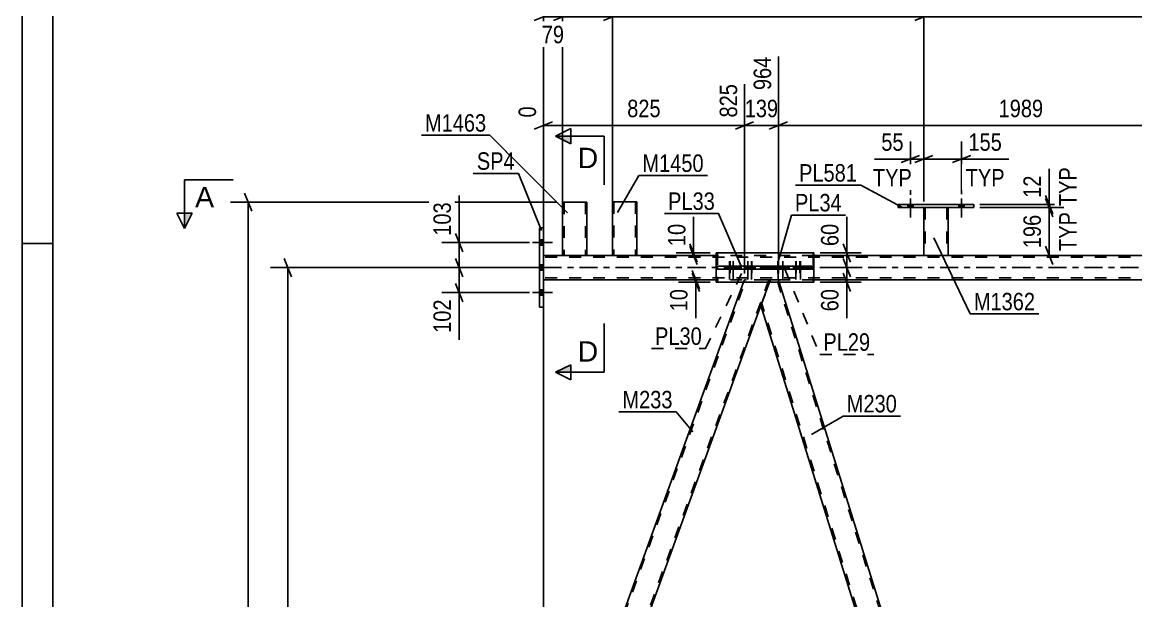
# Model space of a CAD drawing. Header units: millimetres. Extents: x 0 to 841, y 0 to 594.
# Drawn here: x 0 to 182.7, y 388.4 to 483.3 of the extents above; entities that cross this region are included whole.
import ezdxf

# ---------------------------------------------------------------- set-up
doc = ezdxf.new("R2010")
doc.units = ezdxf.units.MM
doc.linetypes.add('DXK_LINE_DOT2', pattern=[3.9198, 1.9599, -1.9599])
doc.linetypes.add('DXK_LINE_DOT3', pattern=[5.9187, 2.979, -0.9799, 0.9799, -0.9799])
doc.styles.add('Arial', font='ARIAL.TTF', dxfattribs={"height": 0.2})
doc.styles.add('Arial Narrow', font='ARIALN.TTF', dxfattribs={"height": 0.2})

# ---------------------------------------------------------------- blocks, each defined once
blk = doc.blocks.new('Unknown-247305199-1135')
at = {"color": 5, "linetype": 'Continuous'}
for p, q in [((0, 594), (0, 0)), ((5, 589), (5, 5)), ((5, 447), (0, 447))]:
    blk.add_line(p, q, dxfattribs=at)
blk = doc.blocks.new('Bolt-247305199-4705 - 4629')
at = {"linetype": 'Continuous'}
for points in [[(124.38, 443.27), (123.66, 443.27), (123.66, 442.79), (124.38, 442.79)], [(125.15, 443.27), (124.43, 443.27), (124.43, 442.79), (125.15, 442.79)], [(127.27, 443.27), (126.55, 443.27), (126.55, 442.79), (127.27, 442.79)], [(128.04, 443.27), (127.32, 443.27), (127.32, 442.79), (128.04, 442.79)]]:
    blk.add_hatch(color=1, dxfattribs=at).paths.add_polyline_path(points)
at = {"color": 1, "linetype": 'Continuous'}
for p, q in [((124.02, 444.07), (124.02, 441.07)), ((124.79, 444.07), (124.79, 441.07)), ((126.91, 444.07), (126.91, 441.07)), ((127.68, 444.07), (127.68, 441.07)), ((123.66, 443.27), (123.66, 442.79)), ((124.38, 443.27), (124.38, 442.79)), ((124.43, 443.27), (124.43, 442.79)), ((125.15, 443.27), (125.15, 442.79)), ((126.55, 443.27), (126.55, 442.79)), ((127.27, 443.27), (127.27, 442.79)), ((127.32, 443.27), (127.32, 442.79)), ((128.04, 443.27), (128.04, 442.79))]:
    blk.add_line(p, q, dxfattribs=at)
blk = doc.blocks.new('Part-247305199-4659 - 4629')
at = {"color": 2, "linetype": 'Continuous'}
for p, q in [((96.85, 445.03), (85.5, 445.03)), ((113.87, 445.03), (100.85, 445.03)), ((147.93, 445.03), (129.9, 445.03)), ((199.6, 445.03), (151.93, 445.03)), ((113.87, 441.03), (85.5, 441.03)), ((199.6, 441.03), (129.9, 441.03))]:
    blk.add_line(p, q, dxfattribs=at)
at = {"color": 7, "linetype": 'DXK_LINE_DOT2'}
for p, q in [((85.5, 441.03), (85.5, 445.03)), ((726.7, 444.71), (85.5, 444.71)), ((100.85, 445.03), (96.85, 445.03)), ((129.9, 445.03), (113.87, 445.03)), ((151.93, 445.03), (147.93, 445.03)), ((726.7, 441.35), (85.5, 441.35)), ((129.9, 441.03), (113.87, 441.03))]:
    blk.add_line(p, q, dxfattribs=at)
at = {"color": 7, "linetype": 'DXK_LINE_DOT3'}
blk.add_line((85.5, 443.03), (726.7, 443.03), dxfattribs=at)
blk = doc.blocks.new('Part-247305199-37698 - 4629')
at = {"color": 2, "linetype": 'Continuous'}
for p, q in [((143.73, 452.87), (143.73, 453.35)), ((143.73, 453.35), (156.13, 453.35)), ((156.13, 453.35), (156.13, 452.87)), ((156.13, 452.87), (143.73, 452.87))]:
    blk.add_line(p, q, dxfattribs=at)
blk = doc.blocks.new('Bolt-247305199-37725 - 4629')
at = {"linetype": 'Continuous'}
for points in [[(145.29, 452.87), (146.17, 452.87), (146.17, 453.35), (145.29, 453.35)], [(153.69, 452.87), (154.57, 452.87), (154.57, 453.35), (153.69, 453.35)]]:
    blk.add_hatch(color=1, dxfattribs=at).paths.add_polyline_path(points)
at = {"color": 1, "linetype": 'Continuous'}
for p, q in [((145.29, 453.35), (145.29, 452.87)), ((145.73, 454.35), (145.73, 451.23)), ((146.17, 453.35), (146.17, 452.87)), ((153.69, 453.35), (153.69, 452.87)), ((154.13, 454.35), (154.13, 451.23)), ((154.57, 453.35), (154.57, 452.87))]:
    blk.add_line(p, q, dxfattribs=at)
blk = doc.blocks.new('Bolt-247305199-4700 - 4629')
at = {"linetype": 'Continuous'}
for points in [[(85.5, 446.69), (85.5, 447.57), (84.86, 447.57), (84.86, 446.69)], [(85.5, 446.69), (85.5, 447.57), (84.86, 447.57), (84.86, 446.69)], [(85.5, 446.69), (85.5, 447.57), (84.86, 447.57), (84.86, 446.69)], [(85.5, 442.59), (85.5, 443.47), (84.86, 443.47), (84.86, 442.59)], [(85.5, 442.59), (85.5, 443.47), (84.86, 443.47), (84.86, 442.59)], [(85.5, 438.49), (85.5, 439.37), (84.86, 439.37), (84.86, 438.49)], [(85.5, 438.49), (85.5, 439.37), (84.86, 439.37), (84.86, 438.49)], [(85.5, 438.49), (85.5, 439.37), (84.86, 439.37), (84.86, 438.49)]]:
    blk.add_hatch(color=1, dxfattribs=at).paths.add_polyline_path(points)
at = {"color": 1, "linetype": 'Continuous'}
for p, q in [((83.7, 447.13), (87.02, 447.13)), ((83.7, 447.13), (87.02, 447.13)), ((83.7, 447.13), (87.02, 447.13)), ((84.86, 447.57), (85.5, 447.57)), ((84.86, 447.57), (85.5, 447.57)), ((84.86, 447.57), (85.5, 447.57)), ((84.86, 446.69), (85.5, 446.69)), ((84.86, 446.69), (85.5, 446.69)), ((84.86, 446.69), (85.5, 446.69)), ((83.7, 443.03), (87.02, 443.03)), ((83.7, 443.03), (87.02, 443.03)), ((84.86, 443.47), (85.5, 443.47)), ((84.86, 443.47), (85.5, 443.47)), ((84.86, 442.59), (85.5, 442.59)), ((84.86, 442.59), (85.5, 442.59)), ((83.7, 438.93), (87.02, 438.93)), ((83.7, 438.93), (87.02, 438.93)), ((83.7, 438.93), (87.02, 438.93)), ((84.86, 439.37), (85.5, 439.37)), ((84.86, 439.37), (85.5, 439.37)), ((84.86, 439.37), (85.5, 439.37)), ((84.86, 438.49), (85.5, 438.49)), ((84.86, 438.49), (85.5, 438.49)), ((84.86, 438.49), (85.5, 438.49))]:
    blk.add_line(p, q, dxfattribs=at)
blk = doc.blocks.new('Bolt-247305199-4722 - 4629')
at = {"linetype": 'Continuous'}
for points in [[(116.39, 443.27), (115.67, 443.27), (115.67, 442.79), (116.39, 442.79)], [(117, 443.27), (116.28, 443.27), (116.28, 442.79), (117, 442.79)], [(119.41, 443.27), (118.69, 443.27), (118.69, 442.79), (119.41, 442.79)], [(120.01, 443.27), (119.29, 443.27), (119.29, 442.79), (120.01, 442.79)]]:
    blk.add_hatch(color=1, dxfattribs=at).paths.add_polyline_path(points)
at = {"color": 1, "linetype": 'Continuous'}
for p, q in [((116.03, 444.07), (116.03, 441.07)), ((116.64, 444.07), (116.64, 441.07)), ((119.05, 444.07), (119.05, 441.07)), ((119.65, 444.07), (119.65, 441.07)), ((115.67, 443.27), (115.67, 442.79)), ((116.28, 443.27), (116.28, 442.79)), ((116.39, 443.27), (116.39, 442.79)), ((117, 443.27), (117, 442.79)), ((118.69, 443.27), (118.69, 442.79)), ((119.29, 443.27), (119.29, 442.79)), ((119.41, 443.27), (119.41, 442.79)), ((120.01, 443.27), (120.01, 442.79))]:
    blk.add_line(p, q, dxfattribs=at)
blk = doc.blocks.new('Bolt-247305199-37726 - 4629')
at = {"linetype": 'Continuous'}
for points in [[(145.29, 452.87), (146.17, 452.87), (146.17, 453.35), (145.29, 453.35)], [(153.69, 452.87), (154.57, 452.87), (154.57, 453.35), (153.69, 453.35)]]:
    blk.add_hatch(color=1, dxfattribs=at).paths.add_polyline_path(points)
at = {"color": 1, "linetype": 'Continuous'}
for p, q in [((145.29, 453.35), (145.29, 452.87)), ((145.73, 454.35), (145.73, 451.23)), ((146.17, 453.35), (146.17, 452.87)), ((153.69, 453.35), (153.69, 452.87)), ((154.13, 454.35), (154.13, 451.23)), ((154.57, 453.35), (154.57, 452.87))]:
    blk.add_line(p, q, dxfattribs=at)
blk = doc.blocks.new('Part-247305199-4777 - 4629')
at = {"color": 2, "linetype": 'Continuous'}
for p, q in [((113.87, 443.27), (113.87, 442.79)), ((120.28, 443.27), (113.87, 443.27)), ((129.9, 442.79), (113.87, 442.79)), ((120.28, 442.79), (120.28, 443.27)), ((129.9, 443.27), (120.28, 443.27)), ((123.39, 442.79), (123.39, 443.27)), ((129.9, 443.27), (129.9, 442.79))]:
    blk.add_line(p, q, dxfattribs=at)
blk = doc.blocks.new('Part-247305199-4778 - 4629')
at = {"color": 7, "linetype": 'DXK_LINE_DOT2'}
for p, q in [((114.06, 442.79), (114.06, 443.27)), ((114.06, 443.27), (129.76, 443.27)), ((129.76, 442.79), (114.06, 442.79)), ((129.76, 443.27), (129.76, 442.79))]:
    blk.add_line(p, q, dxfattribs=at)
blk = doc.blocks.new('Bolt-247305199-4780 - 4629')
at = {"color": 1, "linetype": 'DXK_LINE_DOT2'}
for p, q in [((123.96, 444.07), (123.96, 441.07)), ((126.97, 444.07), (126.97, 441.07)), ((127.59, 444.07), (127.59, 441.07)), ((123.6, 443.27), (123.6, 442.79)), ((124.32, 443.27), (124.32, 442.79)), ((126.61, 443.27), (126.61, 442.79)), ((127.23, 443.27), (127.23, 442.79)), ((127.33, 443.27), (127.33, 442.79)), ((127.95, 443.27), (127.95, 442.79))]:
    blk.add_line(p, q, dxfattribs=at)
blk = doc.blocks.new('Bolt-247305199-4781 - 4629')
at = {"color": 1, "linetype": 'DXK_LINE_DOT2'}
for p, q in [((116.17, 444.07), (116.17, 441.07)), ((116.65, 444.07), (116.65, 441.07)), ((119.73, 444.07), (119.73, 441.07)), ((115.81, 443.27), (115.81, 442.79)), ((116.29, 443.27), (116.29, 442.79)), ((116.53, 443.27), (116.53, 442.79)), ((117.01, 443.27), (117.01, 442.79)), ((119.37, 443.27), (119.37, 442.79)), ((120.09, 443.27), (120.09, 442.79))]:
    blk.add_line(p, q, dxfattribs=at)
blk = doc.blocks.new('Part-247305199-4842 - 4629')
at = {"color": 2, "linetype": 'Continuous'}
for p, q in [((84.86, 449.53), (85.5, 449.53)), ((84.86, 436.53), (84.86, 449.53)), ((85.5, 449.53), (85.5, 436.53)), ((85.5, 436.53), (84.86, 436.53))]:
    blk.add_line(p, q, dxfattribs=at)
blk = doc.blocks.new('Part-247305199-4888 - 4629')
at = {"color": 2, "linetype": 'Continuous'}
for p, q in [((129.9, 445.43), (113.87, 445.43)), ((113.87, 445.43), (113.87, 443.27)), ((129.9, 445.43), (129.9, 443.27)), ((113.87, 440.63), (113.87, 442.79)), ((129.9, 440.63), (129.9, 442.79)), ((129.9, 440.63), (113.87, 440.63))]:
    blk.add_line(p, q, dxfattribs=at)
at = {"color": 7, "linetype": 'DXK_LINE_DOT2'}
for p, q in [((113.87, 445.43), (113.87, 442.79)), ((129.9, 442.79), (129.9, 445.43)), ((113.87, 442.79), (113.87, 443.27)), ((129.9, 442.79), (129.9, 443.27))]:
    blk.add_line(p, q, dxfattribs=at)
blk = doc.blocks.new('Part-247305199-4889 - 4629')
at = {"color": 7, "linetype": 'DXK_LINE_DOT2'}
for p, q in [((114.06, 445.43), (114.06, 440.63)), ((114.06, 445.43), (129.76, 445.43)), ((129.76, 445.43), (129.76, 440.63)), ((114.06, 440.63), (129.76, 440.63))]:
    blk.add_line(p, q, dxfattribs=at)
blk = doc.blocks.new('Part-247305199-4949 - 4629')
at = {"color": 7, "linetype": 'DXK_LINE_DOT2'}
for p, q in [((159.77, 319.81), (203.89, 441.03)), ((163.51, 319.81), (207.63, 441.03)), ((203.49, 440.63), (203.63, 441.03)), ((207.89, 441.03), (203.63, 441.03)), ((206.34, 436.78), (207.89, 441.03)), ((159.51, 319.81), (161.27, 324.63)), ((163.77, 319.81), (165.53, 324.63)), ((163.77, 319.81), (159.51, 319.81))]:
    blk.add_line(p, q, dxfattribs=at)
at = {"color": 2, "linetype": 'Continuous'}
for p, q in [((161.27, 324.63), (203.49, 440.63)), ((165.53, 324.63), (206.34, 436.78))]:
    blk.add_line(p, q, dxfattribs=at)
blk = doc.blocks.new('Part-247305199-4954 - 4629')
at = {"color": 2, "linetype": 'Continuous'}
for p, q in [((74.38, 319.81), (118.35, 440.63)), ((78.64, 319.81), (121.21, 436.78))]:
    blk.add_line(p, q, dxfattribs=at)
at = {"color": 7, "linetype": 'DXK_LINE_DOT2'}
for p, q in [((74.63, 319.81), (118.75, 441.03)), ((122.5, 441.03), (78.38, 319.81)), ((118.5, 441.03), (118.35, 440.63)), ((122.76, 441.03), (118.5, 441.03)), ((121.21, 436.78), (122.76, 441.03)), ((78.64, 319.81), (74.38, 319.81))]:
    blk.add_line(p, q, dxfattribs=at)
blk = doc.blocks.new('Part-247305199-4959 - 4629')
at = {"color": 2, "linetype": 'Continuous'}
for p, q in [((122.61, 440.63), (121.21, 436.78)), ((160.35, 324.63), (124.2, 440.63)), ((156.16, 324.63), (121.21, 436.78))]:
    blk.add_line(p, q, dxfattribs=at)
at = {"color": 7, "linetype": 'DXK_LINE_DOT2'}
for p, q in [((122.76, 441.03), (122.61, 440.63)), ((124.07, 441.03), (122.76, 441.03)), ((160.64, 322.91), (123.82, 441.03)), ((124.2, 440.63), (124.07, 441.03)), ((157.92, 319.81), (121.34, 437.15)), ((157.67, 319.81), (156.16, 324.63)), ((160.78, 323.28), (160.35, 324.63)), ((159.51, 319.81), (160.78, 323.28)), ((157.67, 319.81), (159.51, 319.81))]:
    blk.add_line(p, q, dxfattribs=at)
blk = doc.blocks.new('Part-247305199-37697 - 4629')
at = {"color": 2, "linetype": 'Continuous'}
for p, q in [((147.93, 445.03), (147.93, 452.87)), ((151.93, 452.87), (151.93, 445.03)), ((151.89, 445.03), (147.93, 445.03)), ((151.93, 445.03), (151.89, 445.03))]:
    blk.add_line(p, q, dxfattribs=at)
at = {"color": 7, "linetype": 'DXK_LINE_DOT2'}
for p, q in [((147.93, 452.87), (151.93, 452.87)), ((147.93, 452.87), (147.93, 452.87)), ((147.93, 452.87), (147.93, 452.87)), ((148.17, 452.87), (148.17, 445.03)), ((151.69, 452.87), (151.69, 445.03)), ((151.93, 452.87), (151.93, 452.87)), ((151.93, 452.87), (151.93, 452.87)), ((151.67, 445.03), (151.69, 445.03))]:
    blk.add_line(p, q, dxfattribs=at)
blk = doc.blocks.new('Part-247305199-37699 - 4629')
at = {"color": 2, "linetype": 'Continuous'}
for p, q in [((100.85, 453.83), (96.85, 453.83)), ((96.85, 445.03), (96.85, 453.83)), ((100.85, 453.83), (100.85, 445.03)), ((100.81, 445.03), (96.85, 445.03)), ((100.85, 445.03), (100.81, 445.03))]:
    blk.add_line(p, q, dxfattribs=at)
at = {"color": 7, "linetype": 'DXK_LINE_DOT2'}
for p, q in [((97.09, 453.83), (97.09, 445.03)), ((100.59, 453.83), (100.61, 453.83)), ((100.61, 453.83), (100.61, 445.03)), ((100.59, 445.03), (100.61, 445.03))]:
    blk.add_line(p, q, dxfattribs=at)
blk = doc.blocks.new('Part-247305199-37700 - 4629')
at = {"color": 2, "linetype": 'Continuous'}
for p, q in [((92.65, 453.76), (88.65, 453.76)), ((88.65, 445.03), (88.65, 453.76)), ((92.65, 453.76), (92.65, 445.03)), ((92.61, 445.03), (88.65, 445.03)), ((92.65, 445.03), (92.61, 445.03))]:
    blk.add_line(p, q, dxfattribs=at)
at = {"color": 7, "linetype": 'DXK_LINE_DOT2'}
for p, q in [((88.89, 453.76), (88.89, 445.03)), ((92.34, 453.76), (92.35, 453.76)), ((92.35, 453.76), (92.39, 453.76)), ((92.39, 453.76), (92.41, 453.76)), ((92.41, 453.76), (92.41, 445.03)), ((92.34, 445.03), (92.35, 445.03)), ((92.35, 445.03), (92.39, 445.03)), ((92.39, 445.03), (92.41, 445.03))]:
    blk.add_line(p, q, dxfattribs=at)
blk = doc.blocks.new('StraightDimension-247305199-54078 - 4629')
at = {"color": 7, "linetype": 'Continuous'}
for p, q in [((37.64, 452.26), (36.44, 455.26)), ((87.65, 453.76), (34.19, 453.76)), ((37.04, 309.43), (37.04, 453.76)), ((36.44, 310.93), (37.64, 307.93)), ((152.02, 309.43), (34.19, 309.43))]:
    blk.add_line(p, q, dxfattribs=at)
at = {"color": 0}
blk.add_wipeout([(36.29, 385.85), (32.09, 385.85), (32.09, 377.34), (36.29, 377.34)], dxfattribs=at)
at = {"color": 3, "style": 'Arial Narrow'}
blk.add_text('3608', height=2.863, rotation=90.0002, dxfattribs=at).set_placement((35.69, 377.94))
blk = doc.blocks.new('StraightDimension-247305199-53701 - 4629')
at = {"color": 7, "linetype": 'Continuous'}
for p, q in [((124.07, 442.03), (124.07, 477.63)), ((118.5, 442.03), (118.5, 473.13)), ((117, 465.75), (120, 466.95)), ((118.5, 466.35), (124.07, 466.35)), ((125.57, 466.95), (122.57, 465.75))]:
    blk.add_line(p, q, dxfattribs=at)
at = {"color": 0}
blk.add_wipeout([(124.63, 467.1), (124.63, 471.3), (117.94, 471.3), (117.94, 467.1)], dxfattribs=at)
at = {"color": 3, "style": 'Arial Narrow'}
blk.add_text('139', height=2.863, dxfattribs=at).set_placement((118.54, 467.7))
at = {"color": 0, "linetype": 'Continuous'}
blk.add_wipeout([(123.47, 478.23), (119.27, 478.23), (119.27, 471.55), (123.47, 471.55)], dxfattribs=at)
at = {"color": 3, "linetype": 'Continuous', "style": 'Arial Narrow'}
blk.add_text('964', height=2.863, rotation=90.0002, dxfattribs=at).set_placement((122.87, 472.15))
blk = doc.blocks.new('StraightDimension-247305199-53540 - 4629')
at = {"color": 7, "linetype": 'Continuous'}
for p, q in [((96.85, 453.45), (96.85, 495.46)), ((88.65, 453.45), (88.65, 492.43)), ((87.15, 483.58), (90.15, 484.78)), ((88.65, 484.18), (96.85, 484.18)), ((98.35, 484.78), (95.35, 483.58))]:
    blk.add_line(p, q, dxfattribs=at)
at = {"color": 0}
blk.add_wipeout([(96.09, 484.93), (96.09, 489.13), (89.41, 489.13), (89.41, 484.93)], dxfattribs=at)
at = {"color": 3, "style": 'Arial Narrow'}
blk.add_text('205', height=2.863, dxfattribs=at).set_placement((90.01, 485.53))
at = {"color": 0, "linetype": 'Continuous'}
blk.add_wipeout([(96.25, 496.06), (92.05, 496.06), (92.05, 489.38), (96.25, 489.38)], dxfattribs=at)
at = {"color": 3, "linetype": 'Continuous', "style": 'Arial Narrow'}
blk.add_text('284', height=2.863, rotation=90.0002, dxfattribs=at).set_placement((95.65, 489.98))
blk = doc.blocks.new('StraightDimension-247305199-54106 - 4629')
at = {"color": 7, "linetype": 'Continuous'}
for p, q in [((71.08, 444.53), (72.28, 441.53)), ((83.25, 443.03), (68.83, 443.03)), ((71.68, 438.93), (71.68, 443.03)), ((72.28, 437.43), (71.08, 440.43)), ((83.25, 438.93), (68.83, 438.93))]:
    blk.add_line(p, q, dxfattribs=at)
at = {"color": 0}
blk.add_wipeout([(70.93, 438.4), (66.73, 438.4), (66.73, 431.72), (70.93, 431.72)], dxfattribs=at)
at = {"color": 7, "linetype": 'Continuous'}
blk.add_line((71.68, 438.93), (71.68, 431.19), dxfattribs=at)
blk.add_line((71.68, 438.93), (71.68, 431.19), dxfattribs=at)
at = {"color": 3, "style": 'Arial Narrow'}
blk.add_text('102', height=2.863, rotation=90.0002, dxfattribs=at).set_placement((70.33, 432.32))
blk = doc.blocks.new('StraightDimension-247305199-52518 - 4629')
at = {"color": 7, "linetype": 'Continuous'}
for p, q in [((134.67, 444.53), (135.87, 441.53)), ((130.9, 443.03), (137.67, 443.03)), ((135.87, 439.13), (134.67, 442.13)), ((135.27, 440.63), (135.27, 443.03)), ((130.9, 440.63), (137.67, 440.63))]:
    blk.add_line(p, q, dxfattribs=at)
at = {"color": 0}
blk.add_wipeout([(134.52, 440.1), (130.32, 440.1), (130.32, 435.25), (134.52, 435.25)], dxfattribs=at)
at = {"color": 7, "linetype": 'Continuous'}
blk.add_line((135.27, 440.63), (135.27, 434.72), dxfattribs=at)
blk.add_line((135.27, 440.63), (135.27, 434.72), dxfattribs=at)
at = {"color": 3, "style": 'Arial Narrow'}
blk.add_text('60', height=2.863, rotation=90.0002, dxfattribs=at).set_placement((133.92, 435.85))
blk = doc.blocks.new('StraightDimension-247305199-54105 - 4629')
at = {"color": 7, "linetype": 'Continuous'}
for p, q in [((71.08, 448.63), (72.28, 445.63)), ((83.25, 447.13), (68.83, 447.13)), ((71.68, 443.03), (71.68, 447.13)), ((72.28, 441.53), (71.08, 444.53)), ((83.25, 443.03), (68.83, 443.03))]:
    blk.add_line(p, q, dxfattribs=at)
at = {"color": 0}
blk.add_wipeout([(70.93, 454.34), (66.73, 454.34), (66.73, 447.65), (70.93, 447.65)], dxfattribs=at)
at = {"color": 7, "linetype": 'Continuous'}
blk.add_line((71.68, 447.13), (71.68, 454.86), dxfattribs=at)
blk.add_line((71.68, 447.13), (71.68, 454.86), dxfattribs=at)
at = {"color": 3, "style": 'Arial Narrow'}
blk.add_text('103', height=2.863, rotation=90.0002, dxfattribs=at).set_placement((70.33, 448.25))
blk = doc.blocks.new('StraightDimension-247305199-53539 - 4629')
at = {"color": 7, "linetype": 'Continuous'}
for p, q in [((96.85, 453.45), (96.85, 495.46)), ((147.93, 453.87), (147.93, 492.79)), ((98.35, 484.78), (95.35, 483.58)), ((96.85, 484.18), (147.93, 484.18)), ((146.43, 483.58), (149.43, 484.78))]:
    blk.add_line(p, q, dxfattribs=at)
at = {"color": 0, "linetype": 'Continuous'}
blk.add_wipeout([(147.33, 493.39), (143.13, 493.39), (143.13, 484.88), (147.33, 484.88)], dxfattribs=at)
at = {"color": 0}
blk.add_wipeout([(126.64, 484.93), (126.64, 489.13), (118.13, 489.13), (118.13, 484.93)], dxfattribs=at)
at = {"color": 3, "linetype": 'Continuous', "style": 'Arial Narrow'}
blk.add_text('1561', height=2.863, rotation=90.0002, dxfattribs=at).set_placement((146.73, 485.48))
at = {"color": 3, "style": 'Arial Narrow'}
blk.add_text('1277', height=2.863, dxfattribs=at).set_placement((118.73, 485.53))
blk = doc.blocks.new('StraightDimension-247305199-53700 - 4629')
at = {"color": 7, "linetype": 'Continuous'}
for p, q in [((124.07, 442.03), (124.07, 477.63)), ((203.63, 442.03), (203.63, 474.96)), ((125.57, 466.95), (122.57, 465.75)), ((124.07, 466.35), (203.63, 466.35)), ((202.13, 465.75), (205.13, 466.95))]:
    blk.add_line(p, q, dxfattribs=at)
at = {"color": 0, "linetype": 'Continuous'}
blk.add_wipeout([(203.03, 475.56), (198.83, 475.56), (198.83, 467.05), (203.03, 467.05)], dxfattribs=at)
at = {"color": 0}
blk.add_wipeout([(168.11, 467.1), (168.11, 471.3), (159.6, 471.3), (159.6, 467.1)], dxfattribs=at)
at = {"color": 3, "linetype": 'Continuous', "style": 'Arial Narrow'}
blk.add_text('2953', height=2.863, rotation=90.0002, dxfattribs=at).set_placement((202.43, 467.65))
at = {"color": 3, "style": 'Arial Narrow'}
blk.add_text('1989', height=2.863, dxfattribs=at).set_placement((160.2, 467.7))
blk = doc.blocks.new('StraightDimension-247305199-52471 - 4629')
at = {"color": 7, "linetype": 'Continuous'}
for p, q in [((109.56, 446.93), (110.76, 443.93)), ((110.76, 443.53), (109.56, 446.53)), ((112.87, 445.43), (107.31, 445.43)), ((112.87, 445.03), (107.31, 445.03)), ((110.16, 445.03), (110.16, 445.43))]:
    blk.add_line(p, q, dxfattribs=at)
at = {"color": 0}
blk.add_wipeout([(109.41, 450.81), (105.21, 450.81), (105.21, 445.95), (109.41, 445.95)], dxfattribs=at)
at = {"color": 7, "linetype": 'Continuous'}
blk.add_line((110.16, 445.43), (110.16, 451.34), dxfattribs=at)
blk.add_line((110.16, 445.43), (110.16, 451.34), dxfattribs=at)
at = {"color": 3, "style": 'Arial Narrow'}
blk.add_text('10', height=2.863, rotation=90.0002, dxfattribs=at).set_placement((108.81, 446.55))
blk = doc.blocks.new('StraightDimension-247305199-52494 - 4629')
at = {"color": 7, "linetype": 'Continuous'}
for p, q in [((109.9, 442.53), (111.1, 439.53)), ((111.1, 439.13), (109.9, 442.13)), ((112.87, 441.03), (107.65, 441.03)), ((112.87, 440.63), (107.65, 440.63)), ((110.5, 440.63), (110.5, 441.03))]:
    blk.add_line(p, q, dxfattribs=at)
at = {"color": 0}
blk.add_wipeout([(109.75, 440.1), (105.55, 440.1), (105.55, 435.25), (109.75, 435.25)], dxfattribs=at)
at = {"color": 7, "linetype": 'Continuous'}
blk.add_line((110.5, 440.63), (110.5, 434.72), dxfattribs=at)
blk.add_line((110.5, 440.63), (110.5, 434.72), dxfattribs=at)
at = {"color": 3, "style": 'Arial Narrow'}
blk.add_text('10', height=2.863, rotation=90.0002, dxfattribs=at).set_placement((109.15, 435.85))
blk = doc.blocks.new('StraightDimension-247305199-52517 - 4629')
at = {"color": 7, "linetype": 'Continuous'}
for p, q in [((134.67, 446.93), (135.87, 443.93)), ((130.9, 445.43), (137.67, 445.43)), ((135.87, 441.53), (134.67, 444.53)), ((135.27, 443.03), (135.27, 445.43)), ((130.9, 443.03), (137.67, 443.03))]:
    blk.add_line(p, q, dxfattribs=at)
at = {"color": 0}
blk.add_wipeout([(134.52, 450.81), (130.32, 450.81), (130.32, 445.95), (134.52, 445.95)], dxfattribs=at)
at = {"color": 7, "linetype": 'Continuous'}
blk.add_line((135.27, 445.43), (135.27, 451.34), dxfattribs=at)
blk.add_line((135.27, 445.43), (135.27, 451.34), dxfattribs=at)
at = {"color": 3, "style": 'Arial Narrow'}
blk.add_text('60', height=2.863, rotation=90.0002, dxfattribs=at).set_placement((133.92, 446.55))
blk = doc.blocks.new('StraightDimension-247305199-52649 - 4629')
at = {"color": 7, "linetype": 'Continuous'}
for p, q in [((147.93, 453.87), (147.93, 463.69)), ((154.13, 455.07), (154.13, 463.69)), ((146.43, 460.24), (149.43, 461.44)), ((147.93, 460.84), (154.13, 460.84)), ((155.63, 461.44), (152.63, 460.24))]:
    blk.add_line(p, q, dxfattribs=at)
at = {"color": 0}
blk.add_wipeout([(161.34, 461.59), (161.34, 465.79), (154.65, 465.79), (154.65, 461.59)], dxfattribs=at)
at = {"color": 7, "linetype": 'Continuous'}
blk.add_line((154.13, 460.84), (161.86, 460.84), dxfattribs=at)
at = {"color": 3, "style": 'Arial Narrow'}
blk.add_text('155', height=2.863, dxfattribs=at).set_placement((155.25, 462.19))
at = {"color": 0, "linetype": 'Continuous'}
blk.add_wipeout([(161.79, 455.74), (161.79, 459.94), (154.2, 459.94), (154.2, 455.74)], dxfattribs=at)
at = {"color": 7, "linetype": 'Continuous'}
blk.add_line((154.13, 460.84), (161.86, 460.84), dxfattribs=at)
at = {"color": 3, "linetype": 'Continuous', "style": 'Arial Narrow'}
blk.add_text('TYP', height=2.863, dxfattribs=at).set_placement((154.8, 456.34))
blk = doc.blocks.new('StraightDimension-247305199-52650 - 4629')
at = {"color": 7, "linetype": 'Continuous'}
for p, q in [((145.73, 454.96), (145.73, 463.69)), ((147.93, 453.87), (147.93, 463.69)), ((144.23, 460.24), (147.23, 461.44)), ((145.73, 460.84), (147.93, 460.84)), ((149.43, 461.44), (146.43, 460.24))]:
    blk.add_line(p, q, dxfattribs=at)
at = {"color": 0}
blk.add_wipeout([(145.2, 461.59), (145.2, 465.79), (140.35, 465.79), (140.35, 461.59)], dxfattribs=at)
at = {"color": 7, "linetype": 'Continuous'}
blk.add_line((145.73, 460.84), (139.82, 460.84), dxfattribs=at)
at = {"color": 3, "style": 'Arial Narrow'}
blk.add_text('55', height=2.863, dxfattribs=at).set_placement((140.95, 462.19))
at = {"color": 0, "linetype": 'Continuous'}
blk.add_wipeout([(146.57, 455.74), (146.57, 459.94), (138.98, 459.94), (138.98, 455.74)], dxfattribs=at)
at = {"color": 7, "linetype": 'Continuous'}
blk.add_line((145.73, 460.84), (139.82, 460.84), dxfattribs=at)
at = {"color": 3, "linetype": 'Continuous', "style": 'Arial Narrow'}
blk.add_text('TYP', height=2.863, dxfattribs=at).set_placement((139.58, 456.34))
blk = doc.blocks.new('StraightDimension-247305199-52664 - 4629')
at = {"color": 7, "linetype": 'Continuous'}
for p, q in [((157.13, 453.35), (170.88, 453.35)), ((167.88, 454.85), (169.08, 451.85)), ((169.08, 451.37), (167.88, 454.37)), ((168.48, 452.87), (168.48, 453.35)), ((157.13, 452.87), (170.88, 452.87))]:
    blk.add_line(p, q, dxfattribs=at)
at = {"color": 0}
blk.add_wipeout([(167.73, 458.73), (163.53, 458.73), (163.53, 453.87), (167.73, 453.87)], dxfattribs=at)
at = {"color": 7, "linetype": 'Continuous'}
blk.add_line((168.48, 453.35), (168.48, 459.25), dxfattribs=at)
at = {"color": 3, "style": 'Arial Narrow'}
blk.add_text('12', height=2.863, rotation=90.0002, dxfattribs=at).set_placement((167.13, 454.47))
at = {"color": 0, "linetype": 'Continuous'}
blk.add_wipeout([(173.58, 460.1), (169.38, 460.1), (169.38, 452.51), (173.58, 452.51)], dxfattribs=at)
at = {"color": 7, "linetype": 'Continuous'}
blk.add_line((168.48, 453.35), (168.48, 459.25), dxfattribs=at)
at = {"color": 3, "linetype": 'Continuous', "style": 'Arial Narrow'}
blk.add_text('TYP', height=2.863, rotation=90.0002, dxfattribs=at).set_placement((172.98, 453.11))
blk = doc.blocks.new('StraightDimension-247305199-52665 - 4629')
at = {"color": 7, "linetype": 'Continuous'}
for p, q in [((167.88, 454.37), (169.08, 451.37)), ((157.13, 452.87), (170.88, 452.87)), ((168.48, 445.03), (168.48, 452.87)), ((169.08, 443.53), (167.88, 446.53)), ((152.93, 445.03), (170.88, 445.03))]:
    blk.add_line(p, q, dxfattribs=at)
at = {"color": 0}
blk.add_wipeout([(167.73, 452.29), (163.53, 452.29), (163.53, 445.61), (167.73, 445.61)], dxfattribs=at)
at = {"color": 0, "linetype": 'Continuous'}
blk.add_wipeout([(173.58, 452.74), (169.38, 452.74), (169.38, 445.15), (173.58, 445.15)], dxfattribs=at)
at = {"color": 3, "style": 'Arial Narrow'}
blk.add_text('196', height=2.863, rotation=90.0002, dxfattribs=at).set_placement((167.13, 446.21))
at = {"color": 3, "linetype": 'Continuous', "style": 'Arial Narrow'}
blk.add_text('TYP', height=2.863, rotation=90.0002, dxfattribs=at).set_placement((172.98, 445.75))
blk = doc.blocks.new('StraightDimension-247305199-53538 - 4629')
at = {"color": 7, "linetype": 'Continuous'}
for p, q in [((147.93, 453.87), (147.93, 492.79)), ((199.01, 453.8), (199.01, 492.79)), ((149.43, 484.78), (146.43, 483.58)), ((147.93, 484.18), (199.01, 484.18)), ((197.51, 483.58), (200.51, 484.78))]:
    blk.add_line(p, q, dxfattribs=at)
at = {"color": 0, "linetype": 'Continuous'}
blk.add_wipeout([(198.41, 493.39), (194.21, 493.39), (194.21, 484.88), (198.41, 484.88)], dxfattribs=at)
at = {"color": 0}
blk.add_wipeout([(177.72, 484.93), (177.72, 489.13), (169.21, 489.13), (169.21, 484.93)], dxfattribs=at)
at = {"color": 3, "linetype": 'Continuous', "style": 'Arial Narrow'}
blk.add_text('2838', height=2.863, rotation=90.0002, dxfattribs=at).set_placement((197.81, 485.48))
at = {"color": 3, "style": 'Arial Narrow'}
blk.add_text('1277', height=2.863, dxfattribs=at).set_placement((169.81, 485.53))
blk = doc.blocks.new('StraightDimension-247305199-53541 - 4629')
at = {"color": 7, "linetype": 'Continuous'}
for p, q in [((88.65, 453.45), (88.65, 492.43)), ((85.5, 446.03), (85.5, 487.31)), ((84, 483.58), (87, 484.78)), ((85.5, 484.18), (88.65, 484.18)), ((90.15, 484.78), (87.15, 483.58))]:
    blk.add_line(p, q, dxfattribs=at)
at = {"color": 0, "linetype": 'Continuous'}
blk.add_wipeout([(88.05, 493.03), (83.85, 493.03), (83.85, 488.18), (88.05, 488.18)], dxfattribs=at)
at = {"color": 0}
blk.add_wipeout([(89.5, 479.23), (89.5, 483.43), (84.64, 483.43), (84.64, 479.23)], dxfattribs=at)
at = {"color": 3, "linetype": 'Continuous', "style": 'Arial Narrow'}
blk.add_text('79', height=2.863, rotation=90.0002, dxfattribs=at).set_placement((87.45, 488.78))
at = {"color": 3, "style": 'Arial Narrow'}
blk.add_text('79', height=2.863, dxfattribs=at).set_placement((85.24, 479.83))
at = {"color": 0, "linetype": 'Continuous'}
blk.add_wipeout([(84.9, 487.91), (80.7, 487.91), (80.7, 484.88), (84.9, 484.88)], dxfattribs=at)
at = {"color": 3, "linetype": 'Continuous', "style": 'Arial Narrow'}
blk.add_text('0', height=2.86, rotation=90.0002, dxfattribs=at).set_placement((84.3, 485.48))
blk = doc.blocks.new('StraightDimension-247305199-53702 - 4629')
at = {"color": 7, "linetype": 'Continuous'}
for p, q in [((118.5, 442.03), (118.5, 473.13)), ((85.5, 446.03), (85.5, 469.48)), ((87, 466.95), (84, 465.75)), ((85.5, 466.35), (118.5, 466.35)), ((117, 465.75), (120, 466.95))]:
    blk.add_line(p, q, dxfattribs=at)
at = {"color": 0, "linetype": 'Continuous'}
for points in [[(117.9, 473.73), (113.7, 473.73), (113.7, 467.05), (117.9, 467.05)], [(84.9, 470.08), (80.7, 470.08), (80.7, 467.05), (84.9, 467.05)]]:
    blk.add_wipeout(points, dxfattribs=at)
at = {"color": 0}
blk.add_wipeout([(105.34, 467.1), (105.34, 471.3), (98.66, 471.3), (98.66, 467.1)], dxfattribs=at)
at = {"color": 3, "linetype": 'Continuous', "style": 'Arial Narrow'}
for s, height, p in [('825', 2.863, (117.3, 467.65)), ('0', 2.86, (84.3, 467.65))]:
    blk.add_text(s, height=height, rotation=90.0002, dxfattribs=at).set_placement(p)
at = {"color": 3, "style": 'Arial Narrow'}
blk.add_text('825', height=2.863, dxfattribs=at).set_placement((99.26, 467.7))
blk = doc.blocks.new('StraightDimension-247305199-54093 - 4629')
at = {"color": 7, "linetype": 'Continuous'}
for p, q in [((85.5, 440.03), (85.5, 379.77)), ((57.76, 320.81), (57.76, 385.02)), ((59.26, 382.77), (56.26, 381.57)), ((57.76, 382.17), (85.5, 382.17)), ((84, 381.57), (87, 382.77))]:
    blk.add_line(p, q, dxfattribs=at)
at = {"color": 0}
blk.add_wipeout([(75.88, 382.92), (75.88, 387.12), (67.37, 387.12), (67.37, 382.92)], dxfattribs=at)
at = {"color": 3, "style": 'Arial Narrow'}
blk.add_text('1271', height=2.863, dxfattribs=at).set_placement((67.97, 383.52))
blk = doc.blocks.new('StraightDimension-247305199-54154 - 4629')
at = {"color": 7, "linetype": 'Continuous'}
for p, q in [((44.17, 441.53), (42.97, 444.53)), ((84.5, 443.03), (40.72, 443.03)), ((43.57, 317.17), (43.57, 443.03)), ((42.97, 318.67), (44.17, 315.67)), ((56.76, 317.17), (40.72, 317.17))]:
    blk.add_line(p, q, dxfattribs=at)
at = {"color": 0}
blk.add_wipeout([(42.82, 384.36), (38.62, 384.36), (38.62, 375.84), (42.82, 375.84)], dxfattribs=at)
at = {"color": 3, "style": 'Arial Narrow'}
blk.add_text('3146', height=2.863, rotation=90.0002, dxfattribs=at).set_placement((42.22, 376.44))
blk = doc.blocks.new('Mark-247305199-52445 - 4629')
at = {"color": 0}
blk.add_wipeout([(111.51, 430.35), (111.51, 433.35), (103.83, 433.35), (103.83, 430.35)], dxfattribs=at)
blk.add_wipeout([(111.51, 430.35), (111.51, 433.35), (103.83, 433.35), (103.83, 430.35)], dxfattribs=at)
at = {"color": 30, "linetype": 'DXK_LINE_DOT2'}
for p in [(118.02, 442.03), (103.23, 429.75)]:
    blk.add_line(p, (112.11, 429.75), dxfattribs=at)
at = {"color": 3, "style": 'Arial Narrow'}
blk.add_text('PL30', height=2.863, dxfattribs=at).set_placement((103.83, 430.35))
blk = doc.blocks.new('Mark-247305199-52442 - 4629')
at = {"color": 0}
blk.add_wipeout([(139.13, 429.38), (139.13, 432.38), (131.45, 432.38), (131.45, 429.38)], dxfattribs=at)
blk.add_wipeout([(139.13, 429.38), (139.13, 432.38), (131.45, 432.38), (131.45, 429.38)], dxfattribs=at)
at = {"color": 30, "linetype": 'DXK_LINE_DOT2'}
for p, q in [((125.12, 442.79), (130.85, 428.78)), ((130.85, 428.78), (139.73, 428.78))]:
    blk.add_line(p, q, dxfattribs=at)
at = {"color": 3, "style": 'Arial Narrow'}
blk.add_text('PL29', height=2.863, dxfattribs=at).set_placement((131.45, 429.38))
blk = doc.blocks.new('Mark-247305199-54890 - 4629')
at = {"color": 0}
blk.add_wipeout([(166.2, 436.02), (166.2, 439.02), (156.14, 439.02), (156.14, 436.02)], dxfattribs=at)
blk.add_wipeout([(166.2, 436.02), (166.2, 439.02), (156.14, 439.02), (156.14, 436.02)], dxfattribs=at)
at = {"color": 30, "linetype": 'Continuous'}
for p, q in [((149.55, 447.9), (155.54, 435.42)), ((155.54, 435.42), (166.8, 435.42))]:
    blk.add_line(p, q, dxfattribs=at)
at = {"color": 3, "style": 'Arial Narrow'}
blk.add_text('M1362', height=2.863, dxfattribs=at).set_placement((156.14, 436.02))
blk = doc.blocks.new('Mark-247305199-4773 - 4629')
at = {"color": 0}
blk.add_wipeout([(113.65, 452.49), (113.65, 455.49), (105.97, 455.49), (105.97, 452.49)], dxfattribs=at)
blk.add_wipeout([(113.65, 452.49), (113.65, 455.49), (105.97, 455.49), (105.97, 452.49)], dxfattribs=at)
at = {"color": 30, "linetype": 'Continuous'}
for p in [(105.37, 451.89), (117.96, 443.27)]:
    blk.add_line(p, (114.25, 451.89), dxfattribs=at)
at = {"color": 3, "style": 'Arial Narrow'}
blk.add_text('PL33', height=2.863, dxfattribs=at).set_placement((105.97, 452.49))
blk = doc.blocks.new('Mark-247305199-4838 - 4629')
at = {"color": 0}
blk.add_wipeout([(80.8, 459.07), (80.8, 462.07), (74.59, 462.07), (74.59, 459.07)], dxfattribs=at)
blk.add_wipeout([(80.8, 459.07), (80.8, 462.07), (74.59, 462.07), (74.59, 459.07)], dxfattribs=at)
at = {"color": 30, "linetype": 'Continuous'}
for p in [(73.99, 458.47), (85.22, 449.09)]:
    blk.add_line(p, (81.4, 458.47), dxfattribs=at)
at = {"color": 3, "style": 'Arial Narrow'}
blk.add_text('SP4', height=2.863, dxfattribs=at).set_placement((74.59, 459.07))
blk = doc.blocks.new('Mark-247305199-4884 - 4629')
at = {"color": 0}
blk.add_wipeout([(134.47, 452.25), (134.47, 455.25), (126.79, 455.25), (126.79, 452.25)], dxfattribs=at)
blk.add_wipeout([(134.47, 452.25), (134.47, 455.25), (126.79, 455.25), (126.79, 452.25)], dxfattribs=at)
at = {"color": 30, "linetype": 'Continuous'}
for p, q in [((124.14, 444.36), (126.19, 451.65)), ((126.19, 451.65), (135.07, 451.65))]:
    blk.add_line(p, q, dxfattribs=at)
at = {"color": 3, "style": 'Arial Narrow'}
blk.add_text('PL34', height=2.863, dxfattribs=at).set_placement((126.79, 452.25))
blk = doc.blocks.new('Mark-247305199-4950 - 4629')
at = {"color": 0}
blk.add_wipeout([(106.7, 419.94), (106.7, 422.94), (98.48, 422.94), (98.48, 419.94)], dxfattribs=at)
blk.add_wipeout([(106.7, 419.94), (106.7, 422.94), (98.48, 422.94), (98.48, 419.94)], dxfattribs=at)
at = {"color": 30, "linetype": 'Continuous'}
for p in [(97.88, 419.34), (110.01, 416.08)]:
    blk.add_line(p, (107.3, 419.34), dxfattribs=at)
at = {"color": 3, "style": 'Arial Narrow'}
blk.add_text('M233', height=2.863, dxfattribs=at).set_placement((98.48, 419.94))
blk = doc.blocks.new('SectionMark-247305199-6008 - 4629')
at = {"linetype": 'Continuous'}
for points in [[(90, 464.59), (90, 463.34), (87.5, 464.59)], [(90, 427.1), (90, 425.85), (87.5, 425.85)]]:
    blk.add_hatch(color=6, dxfattribs=at).paths.add_polyline_path(points)
at = {"color": 6, "linetype": 'Continuous'}
for p, q in [((87.5, 464.59), (90, 465.84)), ((95.5, 464.59), (87.5, 464.59)), ((87.5, 464.59), (90, 463.34)), ((90, 463.34), (90, 465.84)), ((95.5, 464.59), (95.5, 456.59)), ((95.5, 425.85), (95.5, 433.85)), ((87.5, 425.85), (90, 427.1)), ((95.5, 425.85), (87.5, 425.85)), ((90, 424.6), (87.5, 425.85)), ((90, 427.1), (90, 424.6))]:
    blk.add_line(p, q, dxfattribs=at)
at = {"color": 0, "linetype": 'Continuous'}
for points in [[(94.5, 459.34), (94.5, 462.84), (91.13, 462.84), (91.13, 459.34)], [(94.5, 427.6), (94.5, 431.1), (91.13, 431.1), (91.13, 427.6)]]:
    blk.add_wipeout(points, dxfattribs=at)
at = {"color": 3, "linetype": 'Continuous', "style": 'Arial'}
for p in [(91.13, 459.34), (91.13, 427.6)]:
    blk.add_text('D', height=3.34, dxfattribs=at).set_placement(p)
blk = doc.blocks.new('SectionMark-247305199-6016 - 4629')
at = {"linetype": 'Continuous'}
blk.add_hatch(color=6, dxfattribs=at).paths.add_polyline_path([(26.61, 451.93), (27.86, 451.93), (26.61, 449.43)])
at = {"color": 6, "linetype": 'Continuous'}
for p, q in [((26.61, 457.43), (34.61, 457.43)), ((26.61, 457.43), (26.61, 449.43)), ((26.61, 449.43), (25.36, 451.93)), ((27.86, 451.93), (25.36, 451.93)), ((26.61, 449.43), (27.86, 451.93))]:
    blk.add_line(p, q, dxfattribs=at)
at = {"color": 0, "linetype": 'Continuous'}
blk.add_wipeout([(31.47, 452.93), (31.47, 456.43), (28.36, 456.43), (28.36, 452.93)], dxfattribs=at)
at = {"color": 3, "linetype": 'Continuous', "style": 'Arial'}
blk.add_text('A', height=3.34, dxfattribs=at).set_placement((28.36, 452.93))
blk = doc.blocks.new('Mark-247305199-54899 - 4629')
at = {"color": 0}
blk.add_wipeout([(76.13, 465.33), (76.13, 468.33), (66.08, 468.33), (66.08, 465.33)], dxfattribs=at)
blk.add_wipeout([(76.13, 465.33), (76.13, 468.33), (66.08, 468.33), (66.08, 465.33)], dxfattribs=at)
at = {"color": 30, "linetype": 'Continuous'}
for p in [(65.48, 464.73), (89.46, 452)]:
    blk.add_line(p, (76.73, 464.73), dxfattribs=at)
at = {"color": 3, "style": 'Arial Narrow'}
blk.add_text('M1463', height=2.863, dxfattribs=at).set_placement((66.08, 465.33))
blk = doc.blocks.new('Mark-247305199-54896 - 4629')
at = {"color": 0}
blk.add_wipeout([(111.81, 458.72), (111.81, 461.72), (101.76, 461.72), (101.76, 458.72)], dxfattribs=at)
blk.add_wipeout([(111.81, 458.72), (111.81, 461.72), (101.76, 461.72), (101.76, 458.72)], dxfattribs=at)
at = {"color": 30, "linetype": 'Continuous'}
for p, q in [((97.66, 452.06), (101.16, 458.12)), ((101.16, 458.12), (112.41, 458.12))]:
    blk.add_line(p, q, dxfattribs=at)
at = {"color": 3, "style": 'Arial Narrow'}
blk.add_text('M1450', height=2.863, dxfattribs=at).set_placement((101.76, 458.72))
blk = doc.blocks.new('Mark-247305199-54222 - 4629')
at = {"color": 0}
blk.add_wipeout([(143.51, 419.27), (143.51, 422.27), (135.29, 422.27), (135.29, 419.27)], dxfattribs=at)
blk.add_wipeout([(143.51, 419.27), (143.51, 422.27), (135.29, 422.27), (135.29, 419.27)], dxfattribs=at)
at = {"color": 30, "linetype": 'Continuous'}
for p, q in [((129.49, 415.67), (134.69, 418.67)), ((134.69, 418.67), (144.11, 418.67))]:
    blk.add_line(p, q, dxfattribs=at)
at = {"color": 3, "style": 'Arial Narrow'}
blk.add_text('M230', height=2.863, dxfattribs=at).set_placement((135.29, 419.27))
blk = doc.blocks.new('Mark-247305199-54893 - 4629')
at = {"color": 0}
blk.add_wipeout([(136.97, 457.13), (136.97, 460.13), (127.46, 460.13), (127.46, 457.13)], dxfattribs=at)
blk.add_wipeout([(136.97, 457.13), (136.97, 460.13), (127.46, 460.13), (127.46, 457.13)], dxfattribs=at)
at = {"color": 30, "linetype": 'Continuous'}
for p in [(126.86, 456.53), (144.42, 452.87)]:
    blk.add_line(p, (137.57, 456.53), dxfattribs=at)
at = {"color": 3, "style": 'Arial Narrow'}
blk.add_text('PL581', height=2.863, dxfattribs=at).set_placement((127.46, 457.13))

msp = doc.modelspace()

# ---------------------------------------------------------------- block references
for name in ['Unknown-247305199-1135', 'Part-247305199-37700 - 4629', 'Part-247305199-37699 - 4629', 'Part-247305199-37698 - 4629', 'Bolt-247305199-37725 - 4629', 'Bolt-247305199-37726 - 4629', 'Part-247305199-37697 - 4629', 'Part-247305199-4842 - 4629', 'Bolt-247305199-4700 - 4629', 'Part-247305199-4659 - 4629', 'Part-247305199-4888 - 4629', 'Part-247305199-4889 - 4629', 'Bolt-247305199-4722 - 4629', 'Bolt-247305199-4781 - 4629', 'Bolt-247305199-4780 - 4629', 'Bolt-247305199-4705 - 4629', 'Part-247305199-4777 - 4629', 'Part-247305199-4778 - 4629', 'Part-247305199-4954 - 4629', 'Part-247305199-4959 - 4629', 'Part-247305199-4949 - 4629']:
    msp.add_blockref(name, (0, 0))

# ---------------------------------------------------------------- next in the draw order: block references
msp.add_blockref('StraightDimension-247305199-54078 - 4629', (0, 0))

# ---------------------------------------------------------------- next in the draw order: block references
for name in ['StraightDimension-247305199-53540 - 4629', 'StraightDimension-247305199-53701 - 4629', 'StraightDimension-247305199-52471 - 4629', 'StraightDimension-247305199-54106 - 4629', 'StraightDimension-247305199-52518 - 4629', 'StraightDimension-247305199-52494 - 4629', 'Mark-247305199-4950 - 4629', 'Mark-247305199-54222 - 4629']:
    msp.add_blockref(name, (0, 0))

# ---------------------------------------------------------------- next in the draw order: block references
for name in ['StraightDimension-247305199-53539 - 4629', 'StraightDimension-247305199-54105 - 4629', 'StraightDimension-247305199-54093 - 4629']:
    msp.add_blockref(name, (0, 0))

# ---------------------------------------------------------------- next in the draw order: block references
for name in ['StraightDimension-247305199-53541 - 4629', 'StraightDimension-247305199-53700 - 4629']:
    msp.add_blockref(name, (0, 0))

# ---------------------------------------------------------------- next in the draw order: block references
for name in ['StraightDimension-247305199-53702 - 4629', 'StraightDimension-247305199-52649 - 4629', 'StraightDimension-247305199-52517 - 4629']:
    msp.add_blockref(name, (0, 0))

# ---------------------------------------------------------------- next in the draw order: block references
for name in ['SectionMark-247305199-6008 - 4629', 'StraightDimension-247305199-52650 - 4629', 'Mark-247305199-4838 - 4629', 'StraightDimension-247305199-52664 - 4629', 'Mark-247305199-4773 - 4629', 'Mark-247305199-4884 - 4629', 'StraightDimension-247305199-54154 - 4629', 'Mark-247305199-52442 - 4629', 'Mark-247305199-52445 - 4629']:
    msp.add_blockref(name, (0, 0))

# ---------------------------------------------------------------- next in the draw order: block references
msp.add_blockref('StraightDimension-247305199-52665 - 4629', (0, 0))

# ---------------------------------------------------------------- next in the draw order: block references
for name in ['StraightDimension-247305199-53538 - 4629', 'Mark-247305199-54890 - 4629']:
    msp.add_blockref(name, (0, 0))

# ---------------------------------------------------------------- next in the draw order: block references
msp.add_blockref('SectionMark-247305199-6016 - 4629', (0, 0))

# ---------------------------------------------------------------- next in the draw order: block references
for name in ['Mark-247305199-54899 - 4629', 'Mark-247305199-54896 - 4629', 'Mark-247305199-54893 - 4629']:
    msp.add_blockref(name, (0, 0))

doc.saveas('drawing.dxf')
